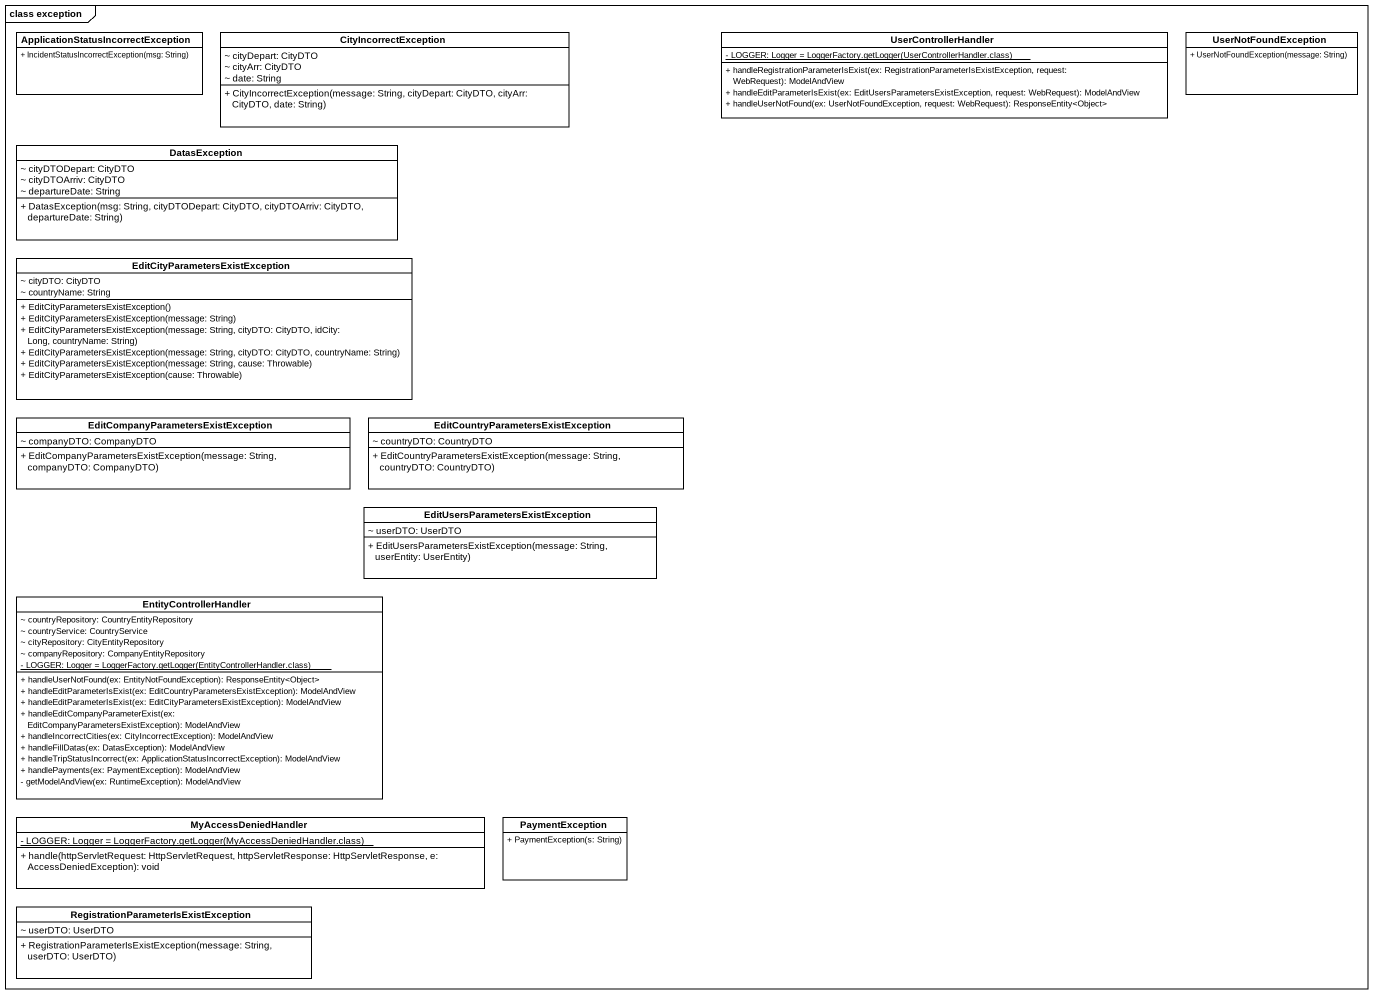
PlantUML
@startuml
mainframe class exception
hide circle
hide empty members
skinparam classAttributeIconSize 0
class "ApplicationStatusIncorrectException" as ApplicationStatusIncorrectEx {
  + IncidentStatusIncorrectException(msg: String)
}
class CityIncorrectException {
  ~ cityDepart: CityDTO
  ~ cityArr: CityDTO
  ~ date: String
  + CityIncorrectException(message: String, cityDepart: CityDTO, cityArr: CityDTO, date: String)
}
class UserControllerHandler {
  {static} {field} - LOGGER: Logger = LoggerFactory.getLogger(UserControllerHandler.class)
  + handleRegistrationParameterIsExist(ex: RegistrationParameterIsExistException, request: WebRequest): ModelAndView
  + handleEditParameterIsExist(ex: EditUsersParametersExistException, request: WebRequest): ModelAndView
  + handleUserNotFound(ex: UserNotFoundException, request: WebRequest): ResponseEntity<Object>
}
class UserNotFoundException {
  + UserNotFoundException(message: String)
}
class DatasException {
  ~ cityDTODepart: CityDTO
  ~ cityDTOArriv: CityDTO
  ~ departureDate: String
  + DatasException(msg: String, cityDTODepart: CityDTO, cityDTOArriv: CityDTO, departureDate: String)
}
class "EditCityParametersExistException" as EditCityParametersExistExcep {
  ~ cityDTO: CityDTO
  ~ countryName: String
  + EditCityParametersExistException()
  + EditCityParametersExistException(message: String)
  + EditCityParametersExistException(message: String, cityDTO: CityDTO, idCity: Long, countryName: String)
  + EditCityParametersExistException(message: String, cityDTO: CityDTO, countryName: String)
  + EditCityParametersExistException(message: String, cause: Throwable)
  + EditCityParametersExistException(cause: Throwable)
}
class "EditCompanyParametersExistException" as EditCompanyParametersExistEx {
  ~ companyDTO: CompanyDTO
  + EditCompanyParametersExistException(message: String, companyDTO: CompanyDTO)
}
class "EditCountryParametersExistException" as EditCountryParametersExistEx {
  ~ countryDTO: CountryDTO
  + EditCountryParametersExistException(message: String, countryDTO: CountryDTO)
}
class "EditUsersParametersExistException" as EditUsersParametersExistExce {
  ~ userDTO: UserDTO
  + EditUsersParametersExistException(message: String, userEntity: UserEntity)
}
class EntityControllerHandler {
  ~ countryRepository: CountryEntityRepository
  ~ countryService: CountryService
  ~ cityRepository: CityEntityRepository
  ~ companyRepository: CompanyEntityRepository
  {static} {field} - LOGGER: Logger = LoggerFactory.getLogger(EntityControllerHandler.class)
  + handleUserNotFound(ex: EntityNotFoundException): ResponseEntity<Object>
  + handleEditParameterIsExist(ex: EditCountryParametersExistException): ModelAndView
  + handleEditParameterIsExist(ex: EditCityParametersExistException): ModelAndView
  + handleEditCompanyParameterExist(ex: EditCompanyParametersExistException): ModelAndView
  + handleIncorrectCities(ex: CityIncorrectException): ModelAndView
  + handleFillDatas(ex: DatasException): ModelAndView
  + handleTripStatusIncorrect(ex: ApplicationStatusIncorrectException): ModelAndView
  + handlePayments(ex: PaymentException): ModelAndView
  - getModelAndView(ex: RuntimeException): ModelAndView
}
class MyAccessDeniedHandler {
  {static} {field} - LOGGER: Logger = LoggerFactory.getLogger(MyAccessDeniedHandler.class)
  + handle(httpServletRequest: HttpServletRequest, httpServletResponse: HttpServletResponse, e: AccessDeniedException): void
}
class PaymentException {
  + PaymentException(s: String)
}
class "RegistrationParameterIsExistException" as RegistrationParameterIsExist {
  ~ userDTO: UserDTO
  + RegistrationParameterIsExistException(message: String, userDTO: UserDTO)
}
@enduml
